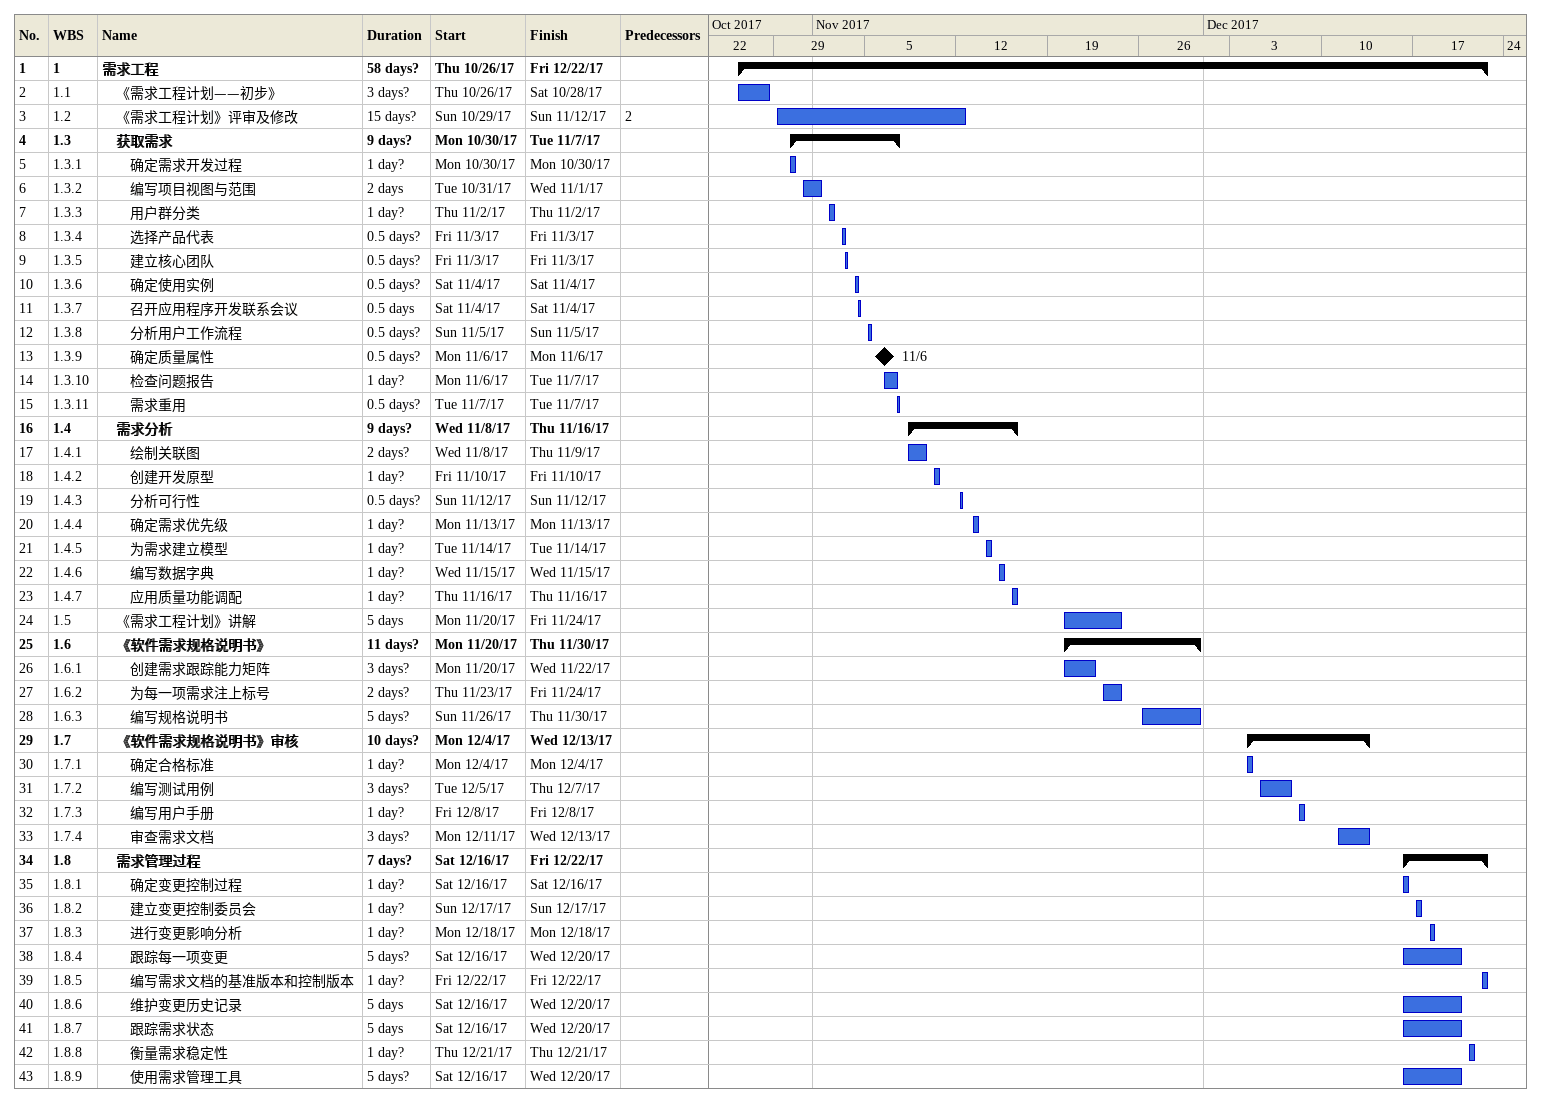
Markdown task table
| ID | WBS | Task | Duration | Start | Finish | Predecessors |
|---|---|---|---|---|---|---|
| 1 | 1 | **需求工程** | 58d? | 2017-10-26 | 2017-12-22 |  |
| 2 | 1.1 | 《需求工程计划——初步》 | 3d? | 2017-10-26 | 2017-10-28 |  |
| 3 | 1.2 | 《需求工程计划》评审及修改 | 15d? | 2017-10-29 | 2017-11-12 | 2 |
| 4 | 1.3 | **获取需求** | 9d? | 2017-10-30 | 2017-11-07 |  |
| 5 | 1.3.1 | 确定需求开发过程 | 1d? | 2017-10-30 | 2017-10-30 |  |
| 6 | 1.3.2 | 编写项目视图与范围 | 2d | 2017-10-31 | 2017-11-01 |  |
| 7 | 1.3.3 | 用户群分类 | 1d? | 2017-11-02 | 2017-11-02 |  |
| 8 | 1.3.4 | 选择产品代表 | 0.5d? | 2017-11-03 | 2017-11-03 |  |
| 9 | 1.3.5 | 建立核心团队 | 0.5d? | 2017-11-03 | 2017-11-03 |  |
| 10 | 1.3.6 | 确定使用实例 | 0.5d? | 2017-11-04 | 2017-11-04 |  |
| 11 | 1.3.7 | 召开应用程序开发联系会议 | 0.5d | 2017-11-04 | 2017-11-04 |  |
| 12 | 1.3.8 | 分析用户工作流程 | 0.5d? | 2017-11-05 | 2017-11-05 |  |
| 13 | 1.3.9 | 确定质量属性 | 0.5d? | 2017-11-06 | 2017-11-06 |  |
| 14 | 1.3.10 | 检查问题报告 | 1d? | 2017-11-06 | 2017-11-07 |  |
| 15 | 1.3.11 | 需求重用 | 0.5d? | 2017-11-07 | 2017-11-07 |  |
| 16 | 1.4 | **需求分析** | 9d? | 2017-11-08 | 2017-11-16 |  |
| 17 | 1.4.1 | 绘制关联图 | 2d? | 2017-11-08 | 2017-11-09 |  |
| 18 | 1.4.2 | 创建开发原型 | 1d? | 2017-11-10 | 2017-11-10 |  |
| 19 | 1.4.3 | 分析可行性 | 0.5d? | 2017-11-12 | 2017-11-12 |  |
| 20 | 1.4.4 | 确定需求优先级 | 1d? | 2017-11-13 | 2017-11-13 |  |
| 21 | 1.4.5 | 为需求建立模型 | 1d? | 2017-11-14 | 2017-11-14 |  |
| 22 | 1.4.6 | 编写数据字典 | 1d? | 2017-11-15 | 2017-11-15 |  |
| 23 | 1.4.7 | 应用质量功能调配 | 1d? | 2017-11-16 | 2017-11-16 |  |
| 24 | 1.5 | 《需求工程计划》讲解 | 5d | 2017-11-20 | 2017-11-24 |  |
| 25 | 1.6 | **《软件需求规格说明书》** | 11d? | 2017-11-20 | 2017-11-30 |  |
| 26 | 1.6.1 | 创建需求跟踪能力矩阵 | 3d? | 2017-11-20 | 2017-11-22 |  |
| 27 | 1.6.2 | 为每一项需求注上标号 | 2d? | 2017-11-23 | 2017-11-24 |  |
| 28 | 1.6.3 | 编写规格说明书 | 5d? | 2017-11-26 | 2017-11-30 |  |
| 29 | 1.7 | **《软件需求规格说明书》审核** | 10d? | 2017-12-04 | 2017-12-13 |  |
| 30 | 1.7.1 | 确定合格标准 | 1d? | 2017-12-04 | 2017-12-04 |  |
| 31 | 1.7.2 | 编写测试用例 | 3d? | 2017-12-05 | 2017-12-07 |  |
| 32 | 1.7.3 | 编写用户手册 | 1d? | 2017-12-08 | 2017-12-08 |  |
| 33 | 1.7.4 | 审查需求文档 | 3d? | 2017-12-11 | 2017-12-13 |  |
| 34 | 1.8 | **需求管理过程** | 7d? | 2017-12-16 | 2017-12-22 |  |
| 35 | 1.8.1 | 确定变更控制过程 | 1d? | 2017-12-16 | 2017-12-16 |  |
| 36 | 1.8.2 | 建立变更控制委员会 | 1d? | 2017-12-17 | 2017-12-17 |  |
| 37 | 1.8.3 | 进行变更影响分析 | 1d? | 2017-12-18 | 2017-12-18 |  |
| 38 | 1.8.4 | 跟踪每一项变更 | 5d? | 2017-12-16 | 2017-12-20 |  |
| 39 | 1.8.5 | 编写需求文档的基准版本和控制版本 | 1d? | 2017-12-22 | 2017-12-22 |  |
| 40 | 1.8.6 | 维护变更历史记录 | 5d | 2017-12-16 | 2017-12-20 |  |
| 41 | 1.8.7 | 跟踪需求状态 | 5d | 2017-12-16 | 2017-12-20 |  |
| 42 | 1.8.8 | 衡量需求稳定性 | 1d? | 2017-12-21 | 2017-12-21 |  |
| 43 | 1.8.9 | 使用需求管理工具 | 5d? | 2017-12-16 | 2017-12-20 |  |
